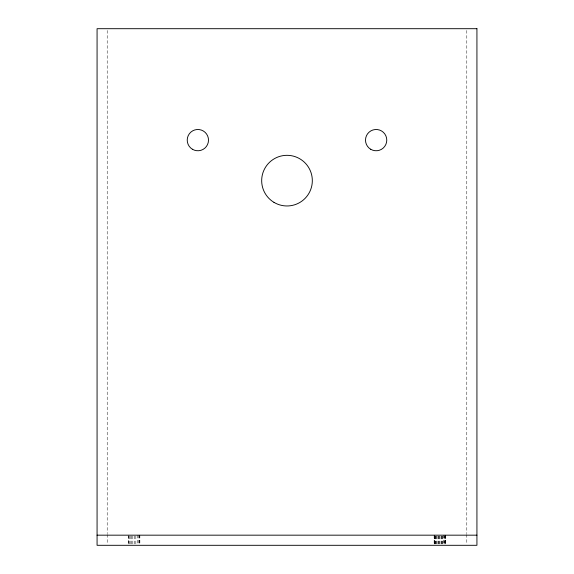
<?xml version="1.0" encoding="UTF-8"?>
<svg xmlns="http://www.w3.org/2000/svg" width="574" height="574" viewBox="0 0 574 574"><rect width="100%" height="100%" fill="white"/><g stroke="black" fill="none" stroke-linecap="round" stroke-linejoin="round"><path stroke-width="0.43" stroke-dasharray="2.87 2.15" d="M466.798 30.494L466.798 533.641M466.798 534.538L466.798 544.453M445.776 535.169L445.768 544.453M445.654 535.169L445.654 544.453M445.582 536.016L445.582 544.453M445.496 535.169L445.496 544.453M445.001 535.169L445.001 544.453M444.843 536.016L444.843 544.453M444.075 535.169L444.075 544.453M443.86 535.169L443.86 544.453M442.87 536.016L442.87 544.453M442.611 536.016L442.611 544.453M441.463 536.016L441.463 544.453M441.176 536.016L441.176 544.453M439.957 536.016L439.957 544.453M439.662 536.016L439.662 544.453M438.45 536.016L438.45 544.453M438.163 536.016L438.163 544.453M437.044 536.016L437.044 544.453M436.792 536.016L436.792 544.453M435.838 536.016L435.838 544.453M435.63 536.016L435.63 544.453M434.913 536.016L434.913 544.453M434.769 536.016L434.769 544.453M434.331 536.016L434.331 544.453M434.26 535.169L434.26 544.453M434.131 535.169L434.131 544.453M139.869 535.169L139.869 544.453M139.74 535.169L139.74 544.453M139.231 535.169L139.231 544.453M138.37 535.169L138.37 544.453M137.215 535.169L137.215 544.453M135.844 536.016L135.844 544.453M134.352 536.016L134.352 544.453M132.831 536.016L132.831 544.453M131.403 536.016L131.403 544.453M130.147 536.016L130.147 544.453M129.157 536.016L129.157 544.453M128.504 536.016L128.504 544.453M128.224 535.169L128.224 544.453M107.202 30.494L107.202 533.641M107.202 534.538L107.202 544.453"/><path stroke-width="0.86" d="M97.071 535.169L476.929 535.169M476.929 28.7L97.071 28.7L97.071 545.3L476.929 545.3L476.929 28.7M370.732 149.283A10.633 10.633 0 0 0 386.776 140.228A10.633 10.633 0 0 0 370.912 130.865A10.633 10.633 0 0 0 370.732 149.283M192.383 149.24A10.633 10.633 0 0 0 208.498 140.307A10.633 10.633 0 0 0 192.706 130.822A10.633 10.633 0 0 0 192.383 149.24M273.956 202.349A25.321 25.321 0 0 0 312.321 181.083A25.321 25.321 0 0 0 274.724 158.496A25.321 25.321 0 0 0 273.956 202.349"/></g></svg>
